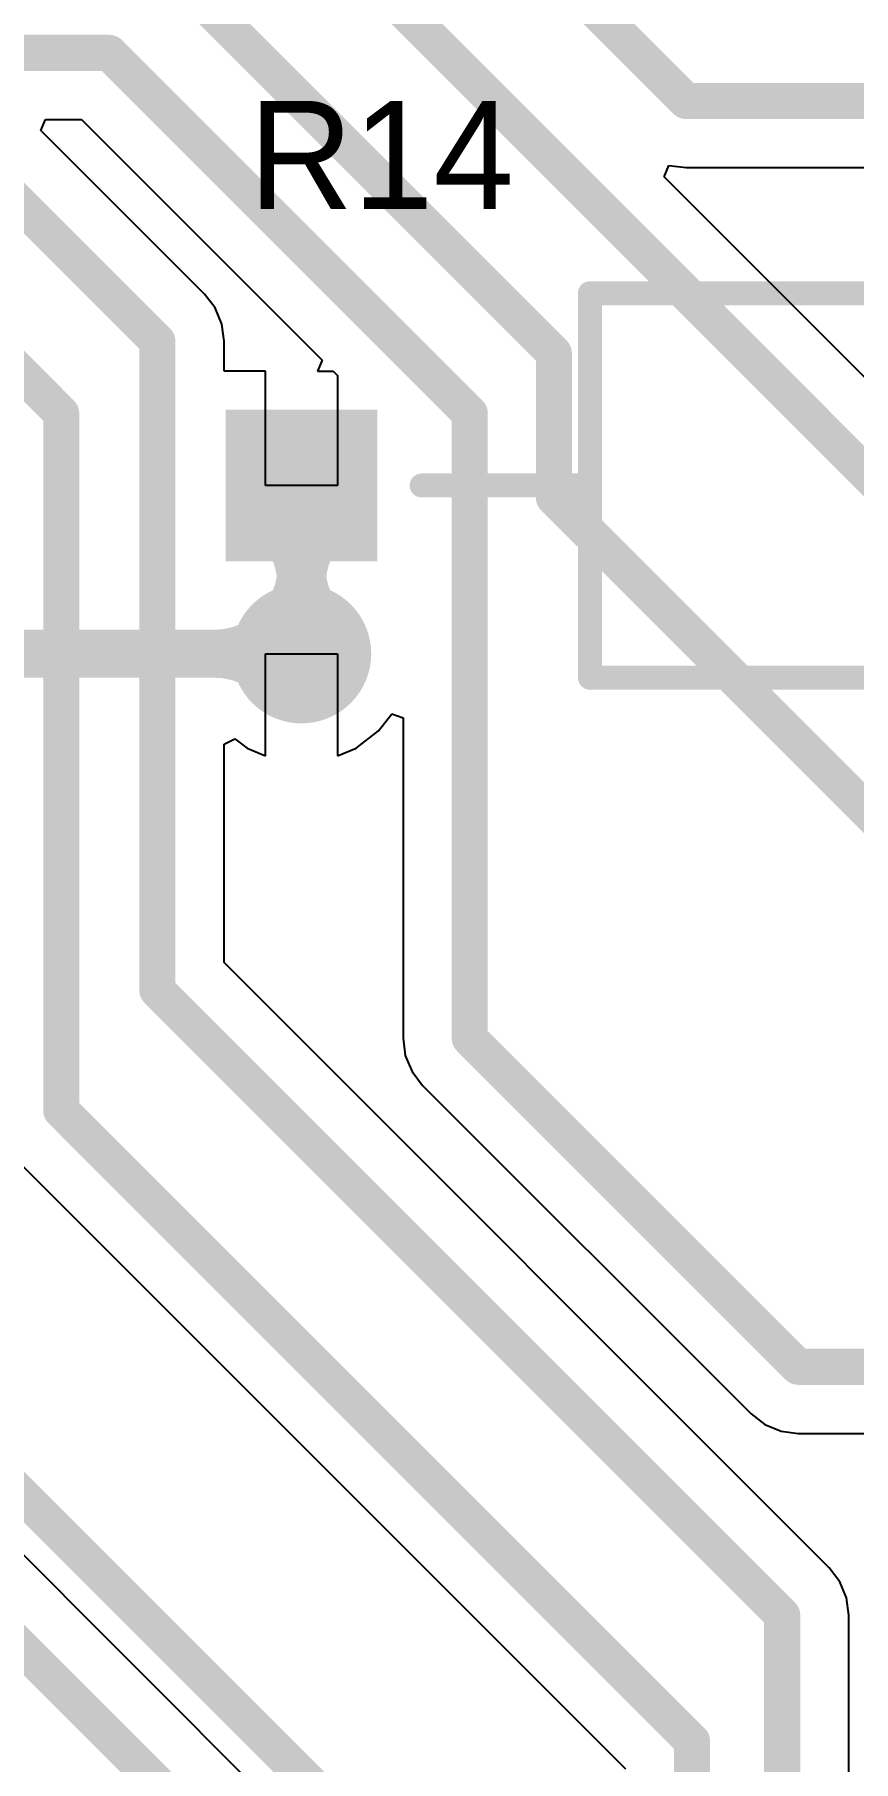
# Model space of a CAD drawing. Extents: x 41 to 201, y 4 to 127.
# Drawn here: x 129 to 137.66, y 52.56 to 70.81 of the extents above; entities that cross this region are included whole.
import ezdxf

# ---------------------------------------------------------------- set-up
doc = ezdxf.new("R2010")
doc.units = 0
doc.layers.get('0').update_dxf_attribs({"linetype": 'CONTINUOUS'})
for name, color, linetype in [('BOTTOMLAYER', 5, 'CONTINUOUS'), ('BOTTOMSOLDER', 6, 'CONTINUOUS'), ('MULTILAYER', 9, 'CONTINUOUS'), ('TOPLAYER', 1, 'CONTINUOUS'), ('TOPOVERLAY', 2, 'CONTINUOUS'), ('TOPSOLDER', 216, 'CONTINUOUS')]:
    doc.layers.add(name, color=color, linetype=linetype)

# ---------------------------------------------------------------- blocks, each defined once
blk = doc.blocks.new('R700_4_0___62')
at = {"layer": 'BOTTOMLAYER', "const_width": 0.7}
blk.add_lwpolyline([(17.43, 0, 1), (18.13, 0, 1)], format="xyb", close=True, dxfattribs=at)
at = {"layer": 'BOTTOMLAYER'}
blk.add_solid([(-0.7, -0.7), (0.7, -0.7), (-0.7, 0.7), (0.7, 0.7)], dxfattribs=at)
at = {"layer": 'BOTTOMSOLDER', "const_width": 0.802}
blk.add_lwpolyline([(17.379, 0, 1), (18.181, 0, 1)], format="xyb", close=True, dxfattribs=at)
at = {"layer": 'BOTTOMSOLDER'}
blk.add_solid([(-0.802, -0.802), (0.802, -0.802), (-0.802, 0.802), (0.802, 0.802)], dxfattribs=at)
at = {"layer": 'MULTILAYER', "const_width": 0.7}
blk.add_lwpolyline([(17.43, 0, 1), (18.13, 0, 1)], format="xyb", close=True, dxfattribs=at)
at = {"layer": 'MULTILAYER'}
blk.add_solid([(-0.7, -0.7), (0.7, -0.7), (-0.7, 0.7), (0.7, 0.7)], dxfattribs=at)
at = {"layer": 'TOPLAYER', "const_width": 0.7}
blk.add_lwpolyline([(17.43, 0, 1), (18.13, 0, 1)], format="xyb", close=True, dxfattribs=at)
at = {"layer": 'TOPLAYER'}
blk.add_solid([(-0.7, -0.7), (0.7, -0.7), (-0.7, 0.7), (0.7, 0.7)], dxfattribs=at)
at = {"layer": 'TOPOVERLAY', "const_width": 0.254}
for points in [[(3.048, -2.032), (3.048, 2.032)], [(3.048, 2.032), (14.732, 2.032)], [(14.732, -2.032), (14.732, 2.032)], [(1.27, 0), (3.048, 0)], [(14.732, 0), (16.51, 0)], [(3.048, -2.032), (14.732, -2.032)]]:
    blk.add_lwpolyline(points, dxfattribs=at)
at = {"layer": 'TOPOVERLAY', "const_width": 0.127}
for points in [[(2.985, 2.032, 1), (3.111, 2.032, 1)], [(2.985, 2.032, 1), (3.111, 2.032, 1)], [(14.668, 2.032, 1), (14.796, 2.032, 1)], [(14.668, 2.032, 1), (14.796, 2.032, 1)], [(1.206, 0, 1), (1.333, 0, 1)], [(2.985, 0, 1), (3.111, 0, 1)], [(14.668, 0, 1), (14.796, 0, 1)], [(16.447, 0, 1), (16.573, 0, 1)], [(2.985, -2.032, 1), (3.111, -2.032, 1)], [(2.985, -2.032, 1), (3.111, -2.032, 1)], [(14.668, -2.032, 1), (14.796, -2.032, 1)], [(14.668, -2.032, 1), (14.796, -2.032, 1)]]:
    blk.add_lwpolyline(points, format="xyb", close=True, dxfattribs=at)
at = {"layer": 'TOPSOLDER', "const_width": 0.802}
blk.add_lwpolyline([(17.379, 0, 1), (18.181, 0, 1)], format="xyb", close=True, dxfattribs=at)
at = {"layer": 'TOPSOLDER'}
blk.add_solid([(-0.802, -0.802), (0.802, -0.802), (-0.802, 0.802), (0.802, 0.802)], dxfattribs=at)

msp = doc.modelspace()

# ---------------------------------------------------------------- linework, layer by layer
at = {"layer": 'BOTTOMLAYER'}
for p, q in [((129.072, 69.79), (129.121, 69.907)), ((129.121, 69.907), (129.502, 69.907)), ((129.502, 69.907), (132.044, 67.365)), ((130.8, 68.062), (129.072, 69.79)), ((135.657, 69.301), (135.708, 69.423)), ((135.708, 69.423), (135.89, 69.399)), ((135.89, 69.399), (138.373, 69.399)), ((138.468, 66.491), (135.657, 69.301)), ((130.912, 67.916), (130.8, 68.062)), ((130.983, 67.746), (130.912, 67.916)), ((131.007, 67.564), (130.983, 67.746)), ((131.007, 67.248), (131.007, 67.564)), ((132.044, 67.365), (131.996, 67.248)), ((131.445, 67.248), (131.007, 67.248)), ((131.445, 66.04), (131.445, 67.248)), ((131.996, 67.248), (132.162, 67.248)), ((132.162, 67.248), (132.207, 67.203)), ((132.207, 67.203), (132.207, 66.04)), ((132.207, 66.04), (131.445, 66.04)), ((131.445, 63.183), (131.445, 64.262)), ((131.445, 64.262), (132.207, 64.262)), ((132.207, 64.262), (132.207, 63.183)), ((132.641, 63.447), (132.779, 63.627)), ((132.779, 63.627), (132.899, 63.586)), ((132.899, 63.586), (132.899, 60.198)), ((131.007, 63.307), (131.12, 63.363)), ((131.12, 63.363), (131.25, 63.264)), ((132.402, 63.264), (132.641, 63.447)), ((131.007, 60.998), (131.007, 63.307)), ((131.25, 63.264), (131.445, 63.183)), ((132.207, 63.183), (132.402, 63.264)), ((137.404, 54.6), (131.007, 60.998)), ((132.899, 60.198), (132.923, 60.016)), ((132.923, 60.016), (132.965, 59.916)), ((132.965, 59.916), (132.994, 59.846)), ((132.994, 59.846), (133.106, 59.7)), ((133.106, 59.7), (136.578, 56.228)), ((132.388, 51.235), (124.657, 58.966)), ((128.788, 58.938), (135.249, 52.477)), ((136.578, 56.228), (136.724, 56.116)), ((136.724, 56.116), (136.894, 56.045)), ((136.894, 56.045), (137.076, 56.021)), ((137.076, 56.021), (138.95, 56.021)), ((137.516, 54.454), (137.404, 54.6)), ((137.587, 54.284), (137.516, 54.454)), ((137.611, 54.102), (137.587, 54.284)), ((137.611, 42.71), (137.611, 54.102))]:
    msp.add_line(p, q, dxfattribs=at)
for points, const_width in [([(130.81, 73.152), (138.176, 65.786)], 0.381), ([(133.096, 72.898), (135.89, 70.104)], 0.381), ([(130.048, 71.882), (134.493, 67.437)], 0.381), ([(120.65, 70.612), (129.794, 70.612)], 0.381), ([(129.794, 70.612), (133.604, 66.802)], 0.381), ([(135.89, 70.104), (139.446, 70.104)], 0.381), ([(128.27, 69.596), (130.302, 67.564)], 0.381), ([(127.762, 68.326), (129.286, 66.802)], 0.381), ([(130.302, 60.706), (130.302, 67.564)], 0.381), ([(134.493, 65.913), (134.493, 67.437)], 0.381), ([(129.286, 59.436), (129.286, 66.802)], 0.381), ([(133.604, 60.198), (133.604, 66.802)], 0.381), ([(131.826, 64.262), (131.826, 66.04)], 0.508), ([(134.493, 65.913), (140.97, 59.436)], 0.381), ([(130.302, 60.706), (136.906, 54.102)], 0.381), ([(133.604, 60.198), (137.076, 56.726)], 0.381), ([(129.286, 59.436), (135.953, 52.769)], 0.381), ([(125.285, 58.957), (133.032, 51.21)], 0.381), ([(123.952, 58.674), (131.889, 50.736)], 0.381), ([(137.076, 56.726), (140.208, 56.726)], 0.381), ([(136.906, 42.418), (136.906, 54.102)], 0.381), ([(135.953, 37.782), (135.953, 52.769)], 0.381)]:
    msp.add_lwpolyline(points, dxfattribs=dict(at, const_width=const_width))
for points, const_width in [([(129.699, 70.612, 1), (129.889, 70.612, 1)], 0.191), ([(129.699, 70.612, 1), (129.889, 70.612, 1)], 0.191), ([(135.795, 70.104, 1), (135.985, 70.104, 1)], 0.191), ([(135.795, 70.104, 1), (135.985, 70.104, 1)], 0.191), ([(130.207, 67.564, 1), (130.397, 67.564, 1)], 0.191), ([(130.207, 67.564, 1), (130.397, 67.564, 1)], 0.191), ([(134.398, 67.437, 1), (134.588, 67.437, 1)], 0.191), ([(134.398, 67.437, 1), (134.588, 67.437, 1)], 0.191), ([(129.191, 66.802, 1), (129.381, 66.802, 1)], 0.191), ([(129.191, 66.802, 1), (129.381, 66.802, 1)], 0.191), ([(133.509, 66.802, 1), (133.699, 66.802, 1)], 0.191), ([(133.509, 66.802, 1), (133.699, 66.802, 1)], 0.191), ([(131.699, 66.04, 1), (131.953, 66.04, 1)], 0.254), ([(134.398, 65.913, 1), (134.588, 65.913, 1)], 0.191), ([(134.398, 65.913, 1), (134.588, 65.913, 1)], 0.191), ([(131.384, 65.725, 1), (131.638, 65.725, 1)], 0.254), ([(131.384, 65.725, 1), (131.638, 65.725, 1)], 0.254), ([(132.014, 65.725, 1), (132.268, 65.725, 1)], 0.254), ([(132.014, 65.725, 1), (132.268, 65.725, 1)], 0.254), ([(131.699, 65.182, 1), (131.953, 65.182, 1)], 0.254), ([(131.699, 65.182, 1), (131.953, 65.182, 1)], 0.254), ([(131.699, 65.182, 1), (131.953, 65.182, 1)], 0.254), ([(131.699, 65.182, 1), (131.953, 65.182, 1)], 0.254), ([(131.699, 64.963, 1), (131.953, 64.963, 1)], 0.254), ([(131.699, 64.963, 1), (131.953, 64.963, 1)], 0.254), ([(131.699, 64.963, 1), (131.953, 64.963, 1)], 0.254), ([(131.699, 64.963, 1), (131.953, 64.963, 1)], 0.254), ([(131.508, 64.262, 1), (132.143, 64.262, 1)], 0.635), ([(131.43, 64.531, 1), (131.684, 64.531, 1)], 0.254), ([(131.43, 64.531, 1), (131.684, 64.531, 1)], 0.254), ([(131.968, 64.531, 1), (132.222, 64.531, 1)], 0.254), ([(131.968, 64.531, 1), (132.222, 64.531, 1)], 0.254), ([(131.699, 64.262, 1), (131.953, 64.262, 1)], 0.254), ([(130.207, 60.706, 1), (130.397, 60.706, 1)], 0.191), ([(130.207, 60.706, 1), (130.397, 60.706, 1)], 0.191), ([(133.509, 60.198, 1), (133.699, 60.198, 1)], 0.191), ([(133.509, 60.198, 1), (133.699, 60.198, 1)], 0.191), ([(129.191, 59.436, 1), (129.381, 59.436, 1)], 0.191), ([(129.191, 59.436, 1), (129.381, 59.436, 1)], 0.191), ([(136.981, 56.726, 1), (137.171, 56.726, 1)], 0.191), ([(136.981, 56.726, 1), (137.171, 56.726, 1)], 0.191), ([(136.811, 54.102, 1), (137.001, 54.102, 1)], 0.191), ([(136.811, 54.102, 1), (137.001, 54.102, 1)], 0.191), ([(135.858, 52.769, 1), (136.049, 52.769, 1)], 0.191), ([(135.858, 52.769, 1), (136.049, 52.769, 1)], 0.191)]:
    msp.add_lwpolyline(points, format="xyb", close=True, dxfattribs=dict(at, const_width=const_width))
at = {"layer": 'BOTTOMLAYER', "const_width": 0.508}
for points in [[(131.511, 65.725, -0.198912), (131.826, 64.963)], [(131.511, 65.725, -0.198912), (131.826, 64.963)], [(131.826, 64.963, -0.198912), (132.141, 65.725)], [(131.826, 64.963, -0.198912), (132.141, 65.725)], [(131.826, 65.182, -0.198912), (131.557, 64.531)], [(131.826, 65.182, -0.198912), (131.557, 64.531)], [(132.095, 64.531, -0.198912), (131.826, 65.182)], [(132.095, 64.531, -0.198912), (131.826, 65.182)]]:
    msp.add_lwpolyline(points, format="xyb", dxfattribs=at)
at = {"layer": 'BOTTOMSOLDER', "const_width": 0.737}
msp.add_lwpolyline([(131.458, 64.262, 1), (132.194, 64.262, 1)], format="xyb", close=True, dxfattribs=at)
at = {"layer": 'MULTILAYER', "const_width": 0.635}
msp.add_lwpolyline([(131.508, 64.262, 1), (132.143, 64.262, 1)], format="xyb", close=True, dxfattribs=at)
at = {"layer": 'TOPLAYER'}
for points, const_width in [([(131.508, 64.262, 1), (132.143, 64.262, 1)], 0.635), ([(131.43, 64.531, 1), (131.684, 64.531, 1)], 0.254), ([(131.43, 64.531, 1), (131.684, 64.531, 1)], 0.254), ([(130.779, 64.262, 1), (131.033, 64.262, 1)], 0.254), ([(130.779, 64.262, 1), (131.033, 64.262, 1)], 0.254), ([(130.779, 64.262, 1), (131.033, 64.262, 1)], 0.254), ([(130.779, 64.262, 1), (131.033, 64.262, 1)], 0.254), ([(131.699, 64.262, 1), (131.953, 64.262, 1)], 0.254), ([(131.43, 63.993, 1), (131.684, 63.993, 1)], 0.254), ([(131.43, 63.993, 1), (131.684, 63.993, 1)], 0.254)]:
    msp.add_lwpolyline(points, format="xyb", close=True, dxfattribs=dict(at, const_width=const_width))
at = {"layer": 'TOPLAYER', "const_width": 0.508}
for points in [[(131.557, 64.531, -0.198912), (130.906, 64.262)], [(131.557, 64.531, -0.198912), (130.906, 64.262)], [(130.906, 64.262, -0.198912), (131.557, 63.993)], [(130.906, 64.262, -0.198912), (131.557, 63.993)]]:
    msp.add_lwpolyline(points, format="xyb", dxfattribs=at)
msp.add_lwpolyline([(127.762, 64.262), (131.826, 64.262)], dxfattribs=at)
at = {"layer": 'TOPSOLDER', "const_width": 0.737}
msp.add_lwpolyline([(131.458, 64.262, 1), (132.194, 64.262, 1)], format="xyb", close=True, dxfattribs=at)

# ---------------------------------------------------------------- block references
at = {"rotation": 360}
msp.add_blockref('R700_4_0___62', (131.826, 66.04), dxfattribs=at)

# ---------------------------------------------------------------- texts
at = {"layer": 'TOPOVERLAY'}
msp.add_text('R14', height=1.143, dxfattribs=at).set_placement((131.267, 68.961))

doc.saveas('drawing.dxf')
